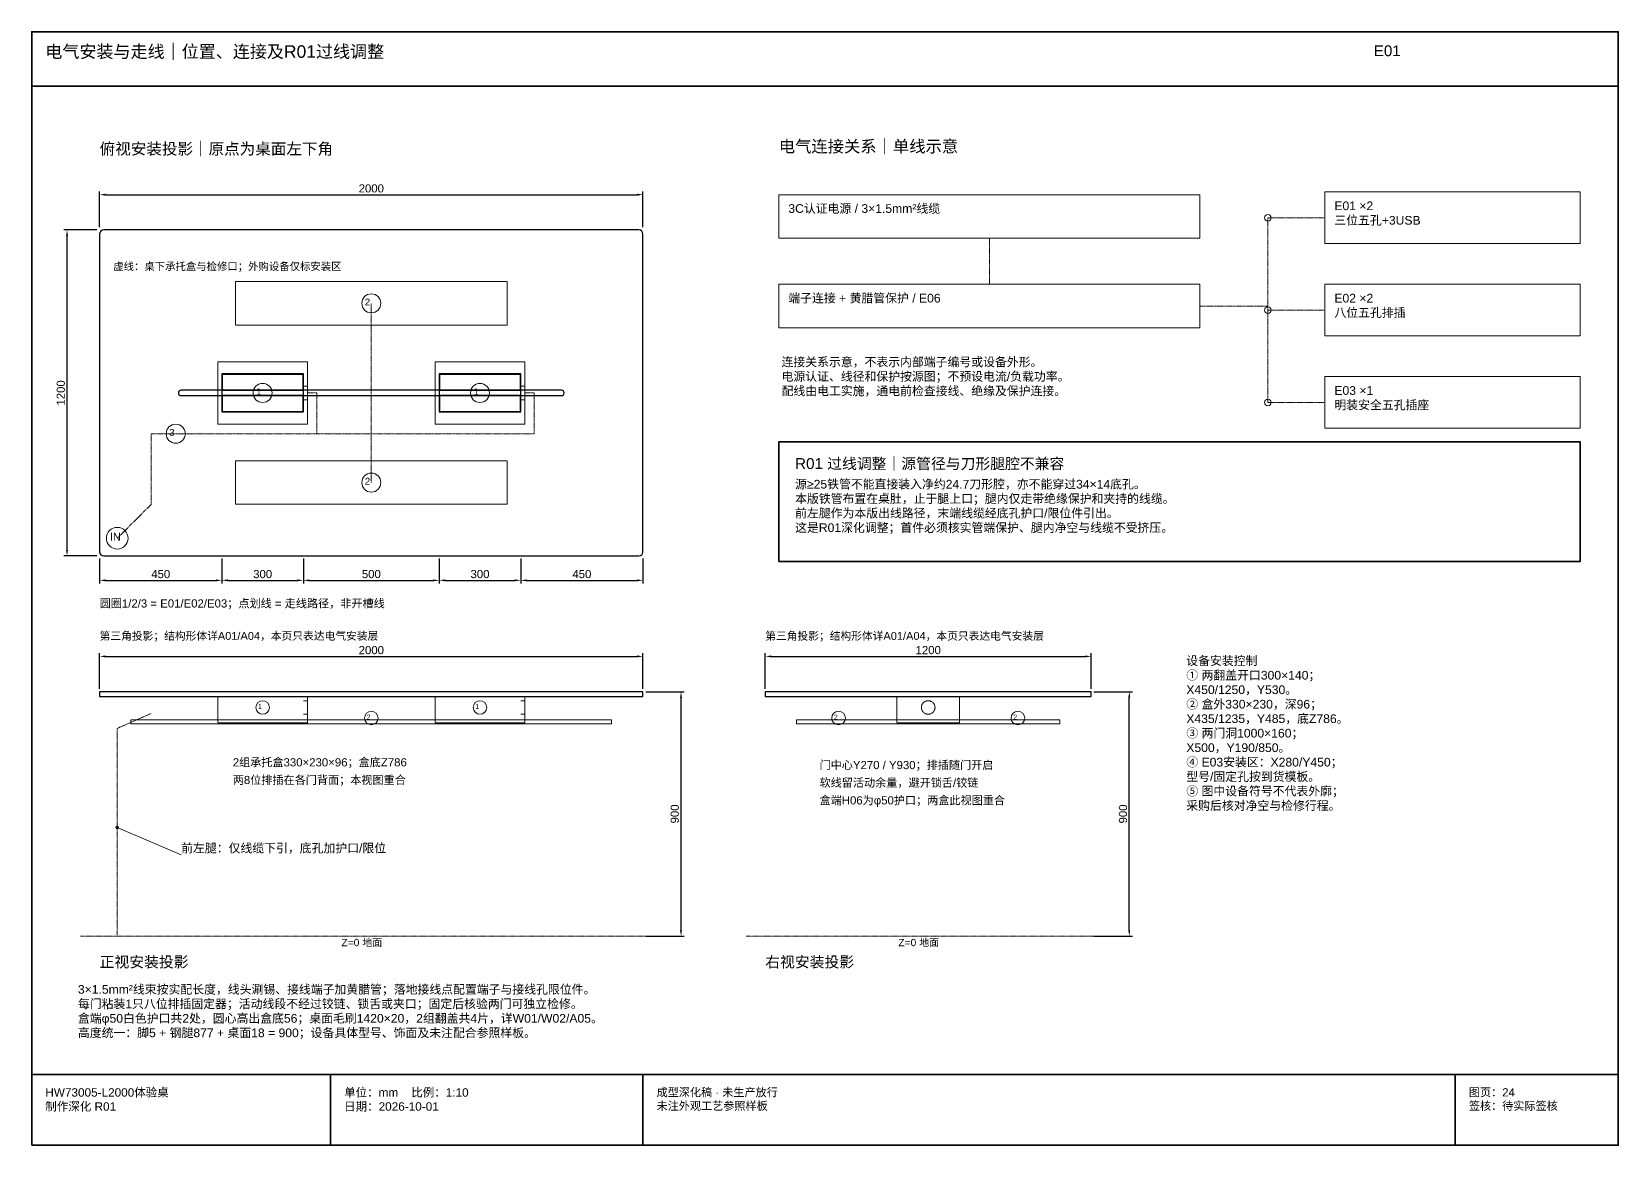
# Model space of a CAD drawing. Header units: millimetres. Extents: x 50 to 288830, y 0 to 4150.
# Drawn here: x 276050 to 281890, y 50 to 4150 of the extents above; entities that cross this region are included whole.
import ezdxf

# ---------------------------------------------------------------- set-up
doc = ezdxf.new("R2010")
doc.units = ezdxf.units.MM
doc.linetypes.add('CENTER', pattern=[5.08, 3.175, -0.635, 0.635, -0.635])
doc.linetypes.add('DASHED', pattern=[1.524, 1.27, -0.254])
for name, color, linetype, lineweight in [('CENTER', 8, 'CENTER', 13), ('DIM', 7, 'Continuous', 13), ('FRAME', 7, 'Continuous', 35), ('HIDDEN', 8, 'DASHED', 13), ('NOTE', 7, 'Continuous', 18), ('OUTLINE', 7, 'Continuous', 25)]:
    doc.layers.add(name, color=color, linetype=linetype, lineweight=lineweight)
doc.styles.add('CN', font='Arial Unicode.ttf')
doc.dimstyles.new('D10', dxfattribs={"dimtxt": 30, "dimasz": 22, "dimexe": 12, "dimexo": 10, "dimgap": 8, "dimtad": 1, "dimdsep": 46, "dimtxsty": 'CN', "dimcen": 2.5, "dimclrd": 7, "dimclre": 7, "dimclrt": 7, "dimazin": 3, "dimtfac": 1, "dimtmove": 0, "dimatfit": 3})

msp = doc.modelspace()

# ---------------------------------------------------------------- linework, layer by layer
at = {"layer": 'CENTER'}
for p, q in [((276230, 820), (278370, 820)), ((278680, 820), (280020, 820))]:
    msp.add_line(p, q, dxfattribs=at)
for points in [[(280600, 2785), (280600, 3465)], [(280600, 3465), (280810, 3465)], [(279575, 3390), (279575, 3220)], [(277300, 2490), (277300, 3150)], [(280350, 3140), (280600, 3140)], [(280600, 3125), (280810, 3125)], [(277100, 2670), (277100, 2820), (277065, 2820)], [(277300, 2670), (277900, 2670), (277900, 2820), (277865, 2820)], [(280600, 2785), (280810, 2785)], [(276365, 2285), (276490, 2410), (276490, 2670), (277300, 2670)], [(276365, 825), (276365, 1585), (276490, 1640)]]:
    msp.add_lwpolyline(points, dxfattribs=at)
at = {"layer": 'DIM'}
msp.add_lwpolyline([(276365, 1220), (276600, 1120), (276600, 1120)], dxfattribs=at)
msp.add_circle((276365, 1220), 5, dxfattribs=at)
at = {"layer": 'FRAME'}
for p, q in [((276050, 3950), (281890, 3950)), ((276050, 310), (281890, 310)), ((277150, 50), (277150, 310)), ((278300, 50), (278300, 310)), ((281290, 50), (281290, 310))]:
    msp.add_line(p, q, dxfattribs=at)
for points in [[(276050, 50), (281890, 50), (281890, 4150), (276050, 4150)], [(278800, 2200), (281750, 2200), (281750, 2640), (278800, 2640)]]:
    msp.add_lwpolyline(points, close=True, dxfattribs=at)
at = {"layer": 'HIDDEN'}
for p, q in [((277050, 2845), (277065, 2845)), ((277850, 2845), (277865, 2845)), ((277050, 2795), (277065, 2795)), ((277850, 2795), (277865, 2795)), ((277050, 1687), (277065, 1687)), ((277050, 1637), (277065, 1637)), ((277850, 1687), (277865, 1687)), ((277850, 1637), (277865, 1637))]:
    msp.add_line(p, q, dxfattribs=at)
for points in [[(276800, 3070), (277800, 3070), (277800, 3230), (276800, 3230)], [(276735, 2705), (277065, 2705), (277065, 2935), (276735, 2935)], [(277535, 2705), (277865, 2705), (277865, 2935), (277535, 2935)], [(276800, 2410), (277800, 2410), (277800, 2570), (276800, 2570)], [(276735, 1606), (277065, 1606), (277065, 1702), (276735, 1702)], [(277535, 1606), (277865, 1606), (277865, 1702), (277535, 1702)], [(279235, 1606), (279465, 1606), (279465, 1702), (279235, 1702)], [(276415.3, 1602), (278184.7, 1602), (278184.7, 1617), (276415.3, 1617)], [(278865.3, 1602), (279834.7, 1602), (279834.7, 1617), (278865.3, 1617)]]:
    msp.add_lwpolyline(points, close=True, dxfattribs=at)
msp.add_circle((279350, 1662), 25, dxfattribs=at)
at = {"layer": 'NOTE'}
for points in [[(278800, 3390), (280350, 3390), (280350, 3550), (278800, 3550)], [(280810, 3370), (281750, 3370), (281750, 3560), (280810, 3560)], [(278800, 3060), (280350, 3060), (280350, 3220), (278800, 3220)], [(280810, 3030), (281750, 3030), (281750, 3220), (280810, 3220)], [(280810, 2690), (281750, 2690), (281750, 2880), (280810, 2880)]]:
    msp.add_lwpolyline(points, close=True, dxfattribs=at)
for centre, radius in [((280600, 3465), 12), ((277300, 3150), 35), ((280600, 3125), 12), ((276900, 2820), 35), ((277700, 2820), 35), ((280600, 2785), 12), ((276580, 2670), 35), ((277300, 2490), 35), ((276365, 2285), 40), ((276900, 1662), 25), ((277300, 1623), 25), ((277700, 1662), 25), ((279020, 1623), 25), ((279680, 1623), 25)]:
    msp.add_circle(centre, radius, dxfattribs=at)
at = {"layer": 'OUTLINE'}
for p, q in [((276300, 3405), (276300, 2235)), ((278285, 3420), (276315, 3420)), ((278300, 2235), (278300, 3405)), ((276590, 2820), (276590, 2820)), ((278000, 2830), (276600, 2830)), ((276600, 2810), (278000, 2810)), ((278010, 2820), (278010, 2820)), ((276315, 2220), (278285, 2220))]:
    msp.add_line(p, q, dxfattribs=at)
for points in [[(276750, 2750), (277050, 2750), (277050, 2890), (276750, 2890)], [(276751, 2830), (277049, 2830), (277049, 2888), (276751, 2888)], [(277550, 2750), (277850, 2750), (277850, 2890), (277550, 2890)], [(277551, 2830), (277849, 2830), (277849, 2888), (277551, 2888)], [(276751, 2752), (277049, 2752), (277049, 2810), (276751, 2810)], [(277551, 2752), (277849, 2752), (277849, 2810), (277551, 2810)], [(276300, 1702), (278300, 1702), (278300, 1720), (276300, 1720)], [(278750, 1702), (279950, 1702), (279950, 1720), (278750, 1720)]]:
    msp.add_lwpolyline(points, close=True, dxfattribs=at)
for centre, radius, start, end in [((276315, 3405), 15, 90, 180), ((278285, 3405), 15, 0, 90), ((276600, 2820), 10, 90, 180), ((276600, 2820), 10, 180, 270), ((278000, 2820), 10, 0, 90), ((278000, 2820), 10, 270, 360), ((276315, 2235), 15, 180, 270), ((278285, 2235), 15, 270, 360)]:
    msp.add_arc(centre, radius, start, end, dxfattribs=at)

# ---------------------------------------------------------------- texts
at = {"layer": 'NOTE', "attachment_point": 1, "style": 'CN'}
for s, insert, char_height, width in [('电气安装与走线｜位置、连接及R01过线调整', (276100, 4100), 46, 4840), ('E01', (280990, 4100), 40, 900), ('俯视安装投影｜原点为桌面左下角', (276300, 3740), 42, 2180), ('电气连接关系｜单线示意', (278800, 3750), 44, 2750), ('3C认证电源 / 3×1.5mm²线缆', (278835, 3515), 32, 1480), ('E01 ×2\\P三位五孔+3USB', (280845, 3525), 32, 870), ('虚线：桌下承托盒与检修口；外购设备仅标安装区', (276350, 3300), 28, 1840), ('2', (277276.2, 3167.5), 25.2, 49), ('端子连接 + 黄腊管保护 / E06', (278835, 3185), 32, 1480), ('E02 ×2\\P八位五孔排插', (280845, 3185), 32, 870), ('连接关系示意，不表示内部端子编号或设备外形。\\P电源认证、线径和保护按源图；不预设电流/负载功率。\\P配线由电工实施，通电前检查接线、绝缘及保护连接。', (278810, 2950), 32, 1900), ('1', (276876.2, 2837.5), 25.2, 49), ('1', (277676.2, 2837.5), 25.2, 49), ('E03 ×1\\P明装安全五孔插座', (280845, 2845), 32, 870), ('3', (276556.2, 2687.5), 25.2, 49), ('R01 过线调整｜源管径与刀形腿腔不兼容', (278860, 2580), 40, 2820), ('2', (277276.2, 2507.5), 25.2, 49), ('源≥25铁管不能直接装入净约24.7刀形腔，亦不能穿过34×14底孔。\\P本版铁管布置在桌肚，止于腿上口；腿内仅走带绝缘保护和夹持的线缆。\\P前左腿作为本版出线路径，末端线缆经底孔护口/限位件引出。\\P这是R01深化调整；首件必须核实管端保护、腿内净空与线缆不受挤压。', (278860, 2500), 32, 2800), ('IN', (276337.8, 2305), 28.8, 56), ('圆圈1/2/3 = E01/E02/E03；点划线 = 走线路径，非开槽线', (276300, 2060), 30, 2440), ('第三角投影；结构形体详A01/A04，本页只表达电气安装层', (276300, 1940), 29, 2200), ('第三角投影；结构形体详A01/A04，本页只表达电气安装层', (278750, 1940), 29, 1400), ('设备安装控制\\P① 两翻盖开口300×140；\\PX450/1250，Y530。\\P② 盒外330×230，深96；\\PX435/1235，Y485，底Z786。\\P③ 两门洞1000×160；\\PX500，Y190/850。\\P④ E03安装区：X280/Y450；\\P型号/固定孔按到货模板。\\P⑤ 图中设备符号不代表外廓；\\P采购后核对净空与检修行程。', (280300, 1850), 32, 1430), ('1', (276883, 1674.5), 18, 35), ('2', (277283, 1635.5), 18, 35), ('1', (277683, 1674.5), 18, 35), ('2', (279003, 1635.5), 18, 35), ('2', (279663, 1635.5), 18, 35), ('2组承托盒330×230×96；盒底Z786', (276790, 1475), 30, 1700), ('门中心Y270 / Y930；排插随门开启', (278950, 1465), 30, 1370), ('两8位排插在各门背面；本视图重合', (276790, 1410), 30, 1700), ('软线留活动余量，避开锁舌/铰链', (278950, 1400), 30, 1370), ('盒端H06为φ50护口；两盒此视图重合', (278950, 1335), 30, 1370), ('前左腿：仅线缆下引，底孔加护口/限位', (276600, 1160), 32, 900), ('Z=0 地面', (277190, 810), 27, 450), ('Z=0 地面', (279240, 810), 27, 450), ('正视安装投影', (276300, 745), 40, 2000), ('右视安装投影', (278750, 745), 40, 1200), ('3×1.5mm²线束按实配长度，线头涮锡、接线端子加黄腊管；落地接线点配置端子与接线孔限位件。\\P每门粘装1只八位排插固定器；活动线段不经过铰链、锁舌或夹口；固定后核验两门可独立检修。\\P盒端φ50白色护口共2处，圆心高出盒底56；桌面毛刷1420×20，2组翻盖共4片，详W01/W02/A05。\\P高度统一：脚5 + 钢腿877 + 桌面18 = 900；设备具体型号、饰面及未注配合参照样板。', (276220, 640), 32, 5540), ('HW73005-L2000体验桌\\P制作深化 R01', (276100, 260), 31, 1000), ('单位：mm    比例：1:10\\P日期：2026-10-01', (277200, 260), 31, 1050), ('成型深化稿 · 未生产放行\\P未注外观工艺参照样板', (278350, 260), 30, 2890), ('图页：24\\P签核：待实际签核', (281340, 260), 30, 550)]:
    msp.add_mtext(s, dxfattribs=dict(at, insert=insert, char_height=char_height, width=width))

# ---------------------------------------------------------------- dimensions: what is measured, and where the dimension line sits
at = {"layer": 'DIM'}
for base, p1, p2 in [((276300, 3550), (276300, 3420), (278300, 3420)), ((276300, 2130), (276300, 2220), (276750, 2220)), ((276750, 2130), (276750, 2220), (277050, 2220)), ((277050, 2130), (277050, 2220), (277550, 2220)), ((277550, 2130), (277550, 2220), (277850, 2220)), ((277850, 2130), (277850, 2220), (278300, 2220)), ((276300, 1850), (276300, 1720), (278300, 1720)), ((278750, 1850), (278750, 1720), (279950, 1720))]:
    msp.add_linear_dim(base=base, p1=p1, p2=p2, dimstyle='D10', dxfattribs=at).render()
for base, p1, p2 in [((276180, 2220), (276300, 2220), (276300, 3420)), ((278440, 820), (278300, 820), (278300, 1720)), ((280090, 820), (279950, 820), (279950, 1720))]:
    msp.add_linear_dim(base=base, p1=p1, p2=p2, angle=90, dimstyle='D10', dxfattribs=at).render()

doc.saveas('drawing.dxf')
